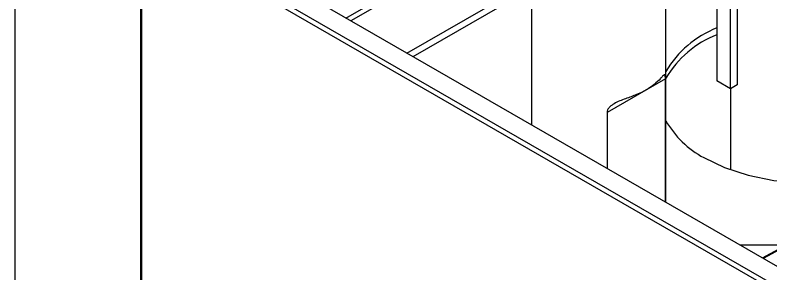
# Model space of a CAD drawing. Extents: x 0 to 8.27, y -9.61 to 0.
# Drawn here: x 0 to 2.192, y -3.771 to -3.02 of the extents above; entities that cross this region are included whole.
import ezdxf

# ---------------------------------------------------------------- set-up
doc = ezdxf.new("R2010")
doc.units = 0
doc.header["$LTSCALE"] = 0.5
doc.header["$MEASUREMENT"] = 0
for name, color, linetype in [('End Cap', 92, 'CONTINUOUS'), ('Housing', 150, 'CONTINUOUS'), ('Mounting', 4, 'CONTINUOUS'), ('Wiring', 60, 'CONTINUOUS')]:
    doc.layers.add(name, color=color, linetype=linetype)
doc.layers.add('Text-Unprinted', color=131, linetype='CONTINUOUS', plot=False)

msp = doc.modelspace()

# ---------------------------------------------------------------- linework, layer by layer
at = {"layer": 'End Cap', "transparency": 16777216}
for p, q in [((2.2471, -3.7713), (0.4227, -2.7181)), ((0.3641, -2.7563), (0.3641, -4.5752)), ((2.1896, -3.8126), (0.367, -2.7604)), ((0.367, -2.7604), (0.367, -4.5793)), ((0.374, -2.7482), (2.1966, -3.8004)), ((2.2261, -3.6935), (2.1672, -3.7251)), ((2.2309, -3.694), (2.1701, -3.7268))]:
    msp.add_line(p, q, dxfattribs=at)
at = {"layer": 'Housing', "transparency": 16777216}
for p, q in [((0.9597, -3.0281), (1.4907, -2.7216)), ((1.4907, -2.7379), (0.9739, -3.0363)), ((1.1366, -3.1302), (1.4907, -2.9257)), ((1.1541, -3.1403), (1.4907, -2.946))]:
    msp.add_line(p, q, dxfattribs=at)
at = {"layer": 'Mounting', "linetype": 'Continuous', "lineweight": 25, "transparency": 16777216}
for p, q in [((1.4977, -2.6878), (1.4977, -3.3386)), ((1.8877, -3.5638), (1.8877, -2.6878)), ((1.8862, -3.2048), (1.717, -3.3025)), ((1.8862, -3.5629), (1.8862, -3.2048)), ((1.717, -3.3025), (1.717, -3.4653))]:
    msp.add_line(p, q, dxfattribs=at)
at = {"layer": 'Mounting', "transparency": 16777216}
msp.add_line((2.2866, -3.6879), (2.1027, -3.6879), dxfattribs=at)
at = {"layer": 'Mounting', "linetype": 'Continuous', "lineweight": 25, "transparency": 16777216, "flags": 128}
msp.add_lwpolyline([(1.9978, -3.4336), (2.058, -3.4626), (2.1263, -3.4849), (2.2003, -3.4999), (2.2778, -3.507), (2.3562, -3.5059), (2.433, -3.4969), (2.5058, -3.48), (2.5722, -3.4559), (2.6301, -3.4254), (2.6776, -3.3893), (2.7132, -3.349), (2.7358, -3.3056), (2.7446, -3.2606), (2.7393, -3.2155), (2.7201, -3.1715), (2.6877, -3.1303), (2.643, -3.0931), (2.5876, -3.0611), (2.5785, -3.0568)], dxfattribs=at)
at = {"layer": 'Mounting', "linetype": 'Continuous', "lineweight": 25, "transparency": 16777216}
for centre, radius, start, end in [((2.1401, -3.3287), 0.2911, 111.0292, 150.1015), ((2.1427, -3.3512), 0.2948, 111.2893, 149.8534), ((2.1228, -3.195), 0.2693, 209.2214, 242.3632)]:
    msp.add_arc(centre, radius, start, end, dxfattribs=at)
msp.add_open_spline([(1.8862, -3.2048), (1.8862, -3.1998), (1.8859, -3.1962), (1.8847, -3.1926), (1.8838, -3.1924), (1.8813, -3.1937), (1.8798, -3.1953), (1.8761, -3.1992), (1.8739, -3.2015), (1.8667, -3.2093), (1.8607, -3.2152), (1.847, -3.2264), (1.8392, -3.232), (1.8219, -3.2419), (1.8126, -3.2464), (1.7924, -3.2546), (1.7816, -3.2584), (1.7649, -3.2645), (1.7592, -3.2666), (1.748, -3.2713), (1.7424, -3.2739), (1.7345, -3.2786), (1.7319, -3.2803), (1.7272, -3.2839), (1.725, -3.2859), (1.7213, -3.2902), (1.7197, -3.2926), (1.7176, -3.2974), (1.717, -3.3), (1.717, -3.3025)], degree=3, knots=[0, 0, 0, 0, 0.0625, 0.0625, 0.125, 0.125, 0.1875, 0.1875, 0.25, 0.25, 0.375, 0.375, 0.5, 0.5, 0.625, 0.625, 0.75, 0.75, 0.8125, 0.8125, 0.875, 0.875, 0.90625, 0.90625, 0.9375, 0.9375, 0.96875, 0.96875, 1, 1, 1, 1], dxfattribs=at)
at = {"layer": 'Text-Unprinted', "ltscale": 0.5, "transparency": 16777216}
msp.add_lwpolyline([(0, 0), (8.268, 0), (8.268, -9.6084), (0, -9.6084)], close=True, dxfattribs=at)
at = {"layer": 'Wiring', "transparency": 16777216}
for p, q in [((2.0356, -2.9415), (2.0356, -3.2109)), ((2.0941, -2.9527), (2.0941, -3.2221)), ((2.0746, -3.2334), (2.0746, -2.964)), ((2.0746, -3.2334), (2.0356, -3.2109)), ((2.0941, -3.2221), (2.0746, -3.2334)), ((2.0746, -3.2334), (2.0746, -3.468))]:
    msp.add_line(p, q, dxfattribs=at)

doc.saveas('drawing.dxf')
